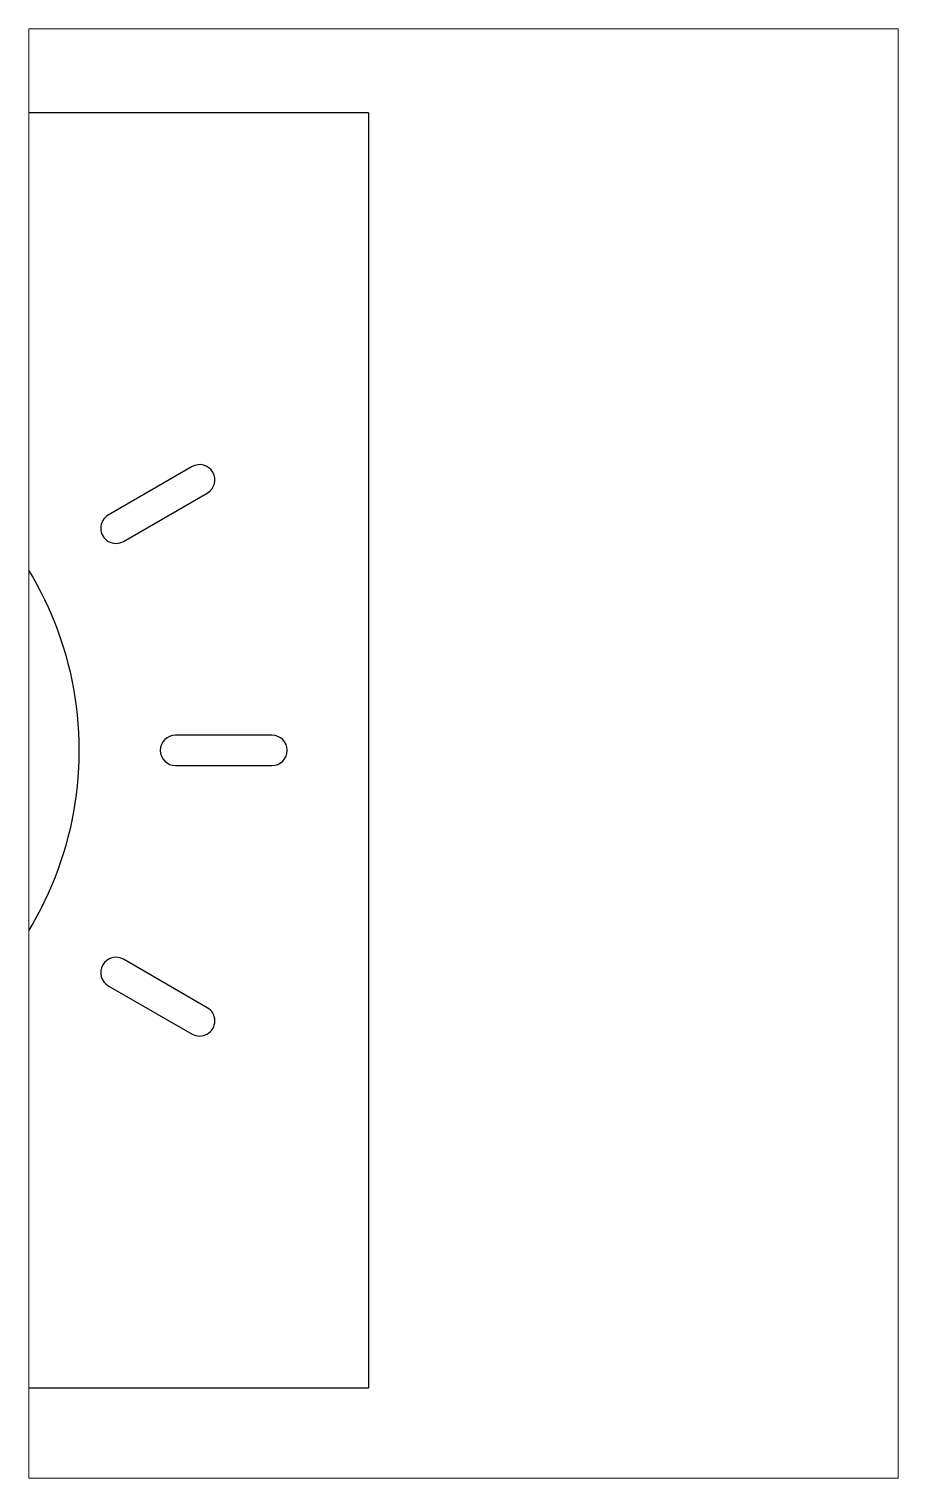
# Paper-space layout 'Layout1' of a CAD drawing. Header units: millimetres. Extents: x -3 to 117, y -3 to 197.
# The model-space entities are those that its viewports show. They can reach past a viewport. Long polylines and large blocks are cut down to what shows.
import ezdxf

# ---------------------------------------------------------------- set-up
doc = ezdxf.new("R2010")
doc.units = ezdxf.units.MM
doc.header["$LTSCALE"] = 10
doc.header["$MEASUREMENT"] = 0
doc.layers.add('Outer Face', color=253, linetype='Continuous')
doc.layers.add('Viewport', color=5, linetype='Continuous', plot=False)

msp = doc.modelspace()

# ---------------------------------------------------------------- linework, layer by layer
at = {"layer": 'Outer Face'}
for p, q in [((4320, 0), (3440, 0)), ((4320, 0), (4320, -880)), ((3440, -880), (4320, -880))]:
    msp.add_line(p, q, dxfattribs=at)
for points in [[(4150.8, -295.8), (4208.6, -262.4, 1), (4198.1, -244.2), (4140.3, -277.6, 1)], [(4186.7, -450.5), (4253.3, -450.5, 1), (4253.3, -429.5), (4186.7, -429.5, 1)], [(4140.3, -602.4), (4198.1, -635.8, 1), (4208.6, -617.6), (4150.8, -584.2, 1)]]:
    msp.add_lwpolyline(points, format="xyb", close=True, dxfattribs=at)
msp.add_circle((3880, -440), 240, dxfattribs=at)

psp = doc.layouts.get("Layout1")

# ---------------------------------------------------------------- viewports
at = {"layer": 'Viewport'}
psp.add_viewport(center=(56.83, 96.83), size=(120, 200), view_center_point=(4385.53, -442.16), view_height=1000, dxfattribs=at)

doc.saveas('drawing.dxf')
